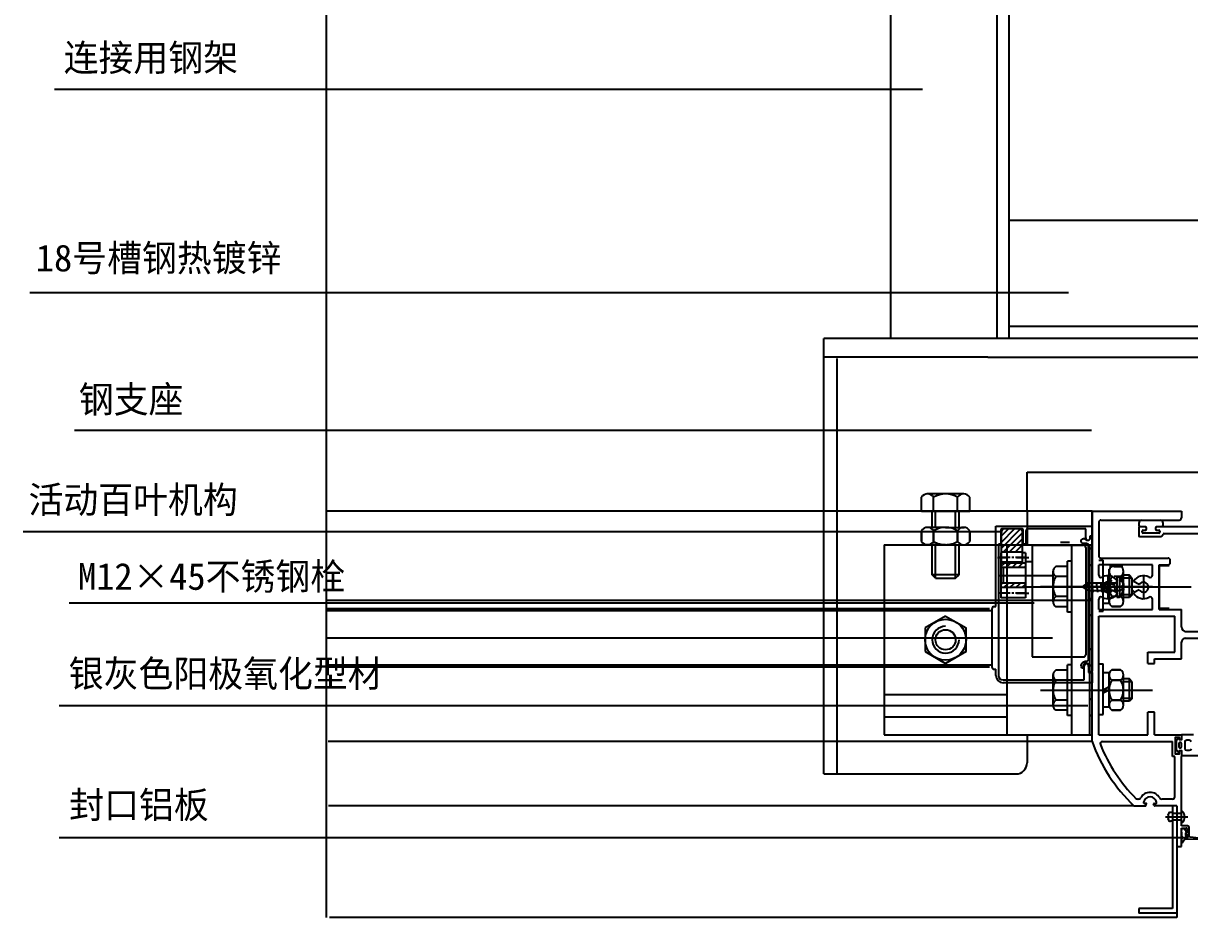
# Model space of a CAD drawing. Header units: metres. Extents: x 3126 to 4218, y 1417 to 2872.
# Drawn here: x 3190 to 3711, y 1983 to 2383 of the extents above; entities that cross this region are included whole.
import ezdxf

# ---------------------------------------------------------------- set-up
doc = ezdxf.new("R2010")
doc.units = ezdxf.units.M
for name, color, linetype in [('1', 1, 'Continuous'), ('10', 1, 'Continuous'), ('3', 5, 'Continuous'), ('4', 4, 'Continuous'), ('CASTFIX', 1, 'Continuous'), ('DIM', 4, 'Continuous'), ('GOMMA', 3, 'Continuous'), ('H', 4, 'Continuous'), ('五金件', 1, 'Continuous'), ('型材', 1, 'Continuous'), ('点划线', 1, 'Continuous')]:
    doc.layers.add(name, color=color, linetype=linetype)

msp = doc.modelspace()

# ---------------------------------------------------------------- hatches: boundary and pattern name
at = {"layer": 'DIM'}
h = msp.add_hatch(dxfattribs=at)
h.set_pattern_fill('ANSI37', scale=5)
h.paths.add_polyline_path([(3666.6, 2064.49), (3667.6, 2064.49), (3667.6, 2106.99), (3666.6, 2106.99)])
h.paths.add_polyline_path([(3666.6, 2106.99), (3667.6, 2106.99), (3667.6, 2149.49), (3666.6, 2149.49)])
at = {"layer": 'H'}
h = msp.add_hatch(dxfattribs=at)
h.set_pattern_fill('ANSI31', scale=0.6)
h.paths.add_polyline_path([(3628.05, 2156.59), (3627.05, 2155.59), (3627.05, 2146.29), (3636.55, 2146.29), (3636.55, 2155.59), (3635.55, 2156.59)])
h = msp.add_hatch(dxfattribs=at)
h.set_pattern_fill('ANSI31', scale=0.6)
h.paths.add_polyline_path([(3626.8, 2132.29), (3626.8, 2130.29), (3637.8, 2130.29), (3637.8, 2132.29)])
h.paths.add_polyline_path([(3626.8, 2141.29), (3626.8, 2139.29), (3637.8, 2139.29), (3637.8, 2141.29)])

# ---------------------------------------------------------------- linework, layer by layer
for p, q in [((3577.6, 2241.65), (3577.6, 2461.07)), ((3630.6, 2241.65), (3630.6, 2461.07)), ((3630.6, 2294.65), (3797.97, 2294.65)), ((3638.6, 2181.99), (3789.97, 2181.99)), ((3667.6, 2164.49), (3325.16, 2164.49)), ((3667.6, 2164.49), (3667.6, 2104.49)), ((3624.6, 2121.79), (3624.6, 2157.79)), ((3624.6, 2157.79), (3667.6, 2157.79)), ((3626.8, 2156.09), (3626.8, 2149.79)), ((3628.05, 2156.59), (3627.05, 2155.59)), ((3627.05, 2141.79), (3627.05, 2155.59)), ((3636.3, 2156.59), (3627.3, 2156.59)), ((3636.55, 2155.59), (3635.55, 2156.59)), ((3636.55, 2141.79), (3636.55, 2155.59)), ((3636.8, 2149.79), (3636.8, 2156.09)), ((3638, 2155.59), (3638, 2149.79)), ((3664.8, 2156.59), (3639, 2156.59)), ((3664.8, 2152.49), (3664.8, 2156.59)), ((3667.6, 2157.79), (3667.6, 2153.29)), ((3626.8, 2149.79), (3625.8, 2149.79)), ((3625.8, 2149.79), (3625.8, 2090.99)), ((3638, 2149.79), (3636.8, 2149.79)), ((3653.57, 2150.61), (3657.6, 2150.61)), ((3666.8, 2153.29), (3666.8, 2152.49)), ((3667.6, 2153.29), (3666.8, 2153.29)), ((3627.05, 2145.79), (3626.8, 2145.79)), ((3626.8, 2145.79), (3626.8, 2125.79)), ((3627.05, 2146.29), (3636.55, 2146.29)), ((3637.8, 2145.79), (3636.55, 2145.79)), ((3637.8, 2145.79), (3637.8, 2125.79)), ((3640.8, 2149.29), (3663.8, 2149.29)), ((3640.8, 2149.29), (3640.8, 2099.29)), ((3664.8, 2148.29), (3664.8, 2100.29)), ((3625.35, 2143.79), (3629.97, 2143.79)), ((3631.05, 2143.79), (3625.56, 2143.79)), ((3637.8, 2141.29), (3626.8, 2141.29)), ((3637.8, 2139.29), (3626.8, 2139.29)), ((3627.05, 2141.79), (3636.55, 2141.79)), ((3627.8, 2139.29), (3627.8, 2132.29)), ((3632.6, 2143.79), (3631.76, 2143.79)), ((3638.01, 2143.79), (3633.38, 2143.79)), ((3633.88, 2143.79), (3639.37, 2143.79)), ((3640.8, 2141.79), (3637.8, 2141.79)), ((3702.1, 2139.99), (3697.6, 2139.99)), ((3697.6, 2139.99), (3697.6, 2120.99)), ((3697.6, 2139.99), (3697.6, 2120.99)), ((3697.6, 2139.99), (3697.6, 2120.99)), ((3697.6, 2139.99), (3697.6, 2120.99)), ((3626.35, 2135.79), (3649.65, 2135.79)), ((3674.61, 2135.64), (3674.61, 2125.34)), ((3690.59, 2135.64), (3690.59, 2125.34)), ((3637.8, 2132.29), (3626.8, 2132.29)), ((3637.8, 2130.29), (3626.8, 2130.29)), ((3711.93, 2130.49), (3636.8, 2130.49)), ((3644.59, 2130.83), (3694.7, 2130.83)), ((3676.56, 2131.62), (3679.07, 2133.06)), ((3676.56, 2129.36), (3679.07, 2127.91)), ((3688.64, 2131.62), (3686.13, 2133.06)), ((3688.64, 2129.36), (3686.13, 2127.91)), ((3667.6, 2124.49), (3325.16, 2124.49)), ((3667.6, 2124.49), (3325.16, 2124.49)), ((3631.05, 2127.79), (3625.56, 2127.79)), ((3637.8, 2125.79), (3626.8, 2125.79)), ((3632.6, 2127.79), (3631.76, 2127.79)), ((3638.01, 2127.79), (3633.38, 2127.79)), ((3633.88, 2127.79), (3639.37, 2127.79)), ((3621.8, 2120.79), (3325.49, 2120.79)), ((3622.8, 2119.99), (3325.49, 2119.99)), ((3622.8, 2120.79), (3622.8, 2094.79)), ((3623.8, 2121.79), (3624.6, 2121.79)), ((3702.1, 2120.99), (3697.6, 2120.99)), ((3325.58, 2107.79), (3649.93, 2107.79)), ((3640.8, 2099.29), (3663.8, 2099.29)), ((3622.8, 2095.59), (3325.67, 2095.59)), ((3621.8, 2094.79), (3325.68, 2094.79)), ((3623.8, 2093.79), (3624.6, 2093.79)), ((3624.6, 2090.99), (3624.6, 2093.79)), ((3664.1, 2088.99), (3664.1, 2095.29)), ((3666.1, 2095.29), (3666.1, 2092.29)), ((3666.1, 2092.29), (3667.6, 2092.29)), ((3667.6, 2092.29), (3667.6, 2087.79)), ((3627.8, 2088.99), (3664.1, 2088.99)), ((3667.6, 2087.79), (3627.8, 2087.79)), ((3644.59, 2084.49), (3694.7, 2084.49)), ((3667.6, 2061.49), (3325.92, 2061.49)), ((3686.31, 2032.75), (3326.13, 2032.75)), ((3703.6, 2032.75), (3703.6, 1986.75)), ((3705.6, 2020.49), (3705.6, 1982.75)), ((3705.6, 1982.75), (3326.5, 1982.75)), ((3688.6, 1986.75), (3688.6, 1984.75)), ((3703.6, 1986.75), (3688.6, 1986.75)), ((3705.6, 1984.75), (3688.6, 1984.75))]:
    msp.add_line(p, q)
for centre, radius, start, end in [((3627.3, 2156.09), 0.5, 90, 180), ((3636.3, 2156.09), 0.5, 0, 90), ((3639, 2155.59), 1, 90, 180), ((3665.8, 2152.49), 1, 180, 0), ((3663.8, 2148.29), 1, 0, 90), ((3671.6, 2135.85), 1, 180, 299.29), ((3674.61, 2130.49), 5.15, 30, 119.29), ((3690.59, 2130.49), 5.15, 60.71, 150), ((3693.6, 2135.85), 1, 240.71, 0), ((3674.61, 2130.49), 2.25, 30, 330), ((3690.59, 2130.49), 2.25, 210, 150), ((3671.6, 2125.12), 1, 60.71, 180), ((3674.61, 2130.49), 5.15, 240.71, 330), ((3690.59, 2130.49), 5.15, 210, 299.29), ((3693.6, 2125.12), 1, 0, 119.29), ((3623.8, 2120.79), 1, 90, 180), ((3663.8, 2100.29), 1, 270, 0), ((3623.8, 2094.79), 1, 180, 270), ((3665.1, 2095.29), 1, 0, 180), ((3627.8, 2090.99), 3.2, 180, 270), ((3627.8, 2090.99), 2, 180, 270)]:
    msp.add_arc(centre, radius, start, end)
at = {"layer": '1'}
for p, q in [((3325.02, 2866.45), (3325.02, 1982.71)), ((3625.1, 2241.65), (3625.1, 2461.07)), ((3630.6, 2247.15), (3797.97, 2247.15)), ((3667.6, 2061.49), (3667.6, 2164.49)), ((3688.47, 2156.95), (3688.47, 2153.65)), ((3691.47, 2157.45), (3688.97, 2157.45)), ((3689.97, 2155.15), (3689.97, 2155.55)), ((3690.47, 2156.05), (3691.47, 2156.05)), ((3691.97, 2156.55), (3691.97, 2156.95)), ((3695.97, 2156.95), (3695.97, 2156.55)), ((3719.97, 2157.45), (3696.47, 2157.45)), ((3696.47, 2156.05), (3697.47, 2156.05)), ((3697.97, 2155.55), (3697.97, 2155.15)), ((3688.97, 2153.15), (3698.42, 2153.15)), ((3697.47, 2154.65), (3690.47, 2154.65)), ((3699.85, 2154.45), (3723.04, 2154.45)), ((3670.6, 2135.85), (3670.6, 2140.49)), ((3697.6, 2120.49), (3697.6, 2140.49)), ((3670.6, 2120.49), (3670.6, 2125.12)), ((3694.6, 2120.49), (3694.6, 2125.12)), ((3670.6, 2086.85), (3670.6, 2117.49)), ((3692.6, 2096.44), (3692.6, 2101.49)), ((3670.6, 2064.49), (3670.6, 2086.85)), ((3692.6, 2064.49), (3692.6, 2074.61))]:
    msp.add_line(p, q, dxfattribs=at)
for centre, radius, start, end in [((3688.97, 2156.95), 0.5, 90, 180), ((3690.47, 2155.55), 0.5, 90, 180), ((3690.47, 2155.15), 0.5, 180, 270), ((3691.47, 2156.95), 0.5, 0, 90), ((3691.47, 2156.55), 0.5, 270, 0), ((3696.47, 2156.95), 0.5, 90, 180), ((3696.47, 2156.55), 0.5, 180, 270), ((3697.47, 2155.55), 0.5, 0, 90), ((3697.47, 2155.15), 0.5, 270, 0), ((3688.97, 2153.65), 0.5, 180, 270), ((3698.11, 2154.42), 1.3, 283.76, 344.83), ((3699.85, 2153.95), 0.5, 90, 164.83)]:
    msp.add_arc(centre, radius, start, end, dxfattribs=at)
at = {"layer": '10'}
for p, q in [((3591.81, 2353.11), (3203.48, 2353.11)), ((3657.07, 2262.18), (3192.53, 2262.18)), ((3667.3, 2200.51), (3212.39, 2200.51)), ((3627.57, 2155.28), (3189.55, 2155.28)), ((3641.75, 2123.42), (3210.09, 2123.42)), ((3665.79, 2077.49), (3205.61, 2077.49)), ((3710.62, 2018.46), (3205.61, 2018.46))]:
    msp.add_line(p, q, dxfattribs=at)
at = {"layer": '3'}
for p, q in [((3685.6, 2134.58), (3681.66, 2134.58)), ((3685.6, 2134.58), (3684.35, 2135.83)), ((3686.6, 2128.24), (3685.35, 2129.49))]:
    msp.add_line(p, q, dxfattribs=at)
at = {"layer": '4'}
for p, q in [((3547.6, 2164.49), (3547.6, 2241.65)), ((3800.97, 2241.65), (3547.6, 2241.65)), ((3620.97, 2233.33), (3547.6, 2233.33)), ((3620.97, 2233.33), (3880.97, 2233.33)), ((3553.6, 2164.49), (3553.6, 2232.76)), ((3638.6, 2164.49), (3638.6, 2181.99)), ((3667.6, 2164.49), (3707.6, 2164.49)), ((3671.6, 2160.49), (3706.6, 2160.49)), ((3707.6, 2164.49), (3707.6, 2161.49)), ((3670.6, 2159.49), (3670.6, 2144.49)), ((3694.6, 2140.49), (3670.6, 2140.49)), ((3671.6, 2143.49), (3701.6, 2143.49)), ((3694.6, 2135.85), (3694.6, 2140.49)), ((3697.6, 2140.49), (3701.6, 2140.49)), ((3702.6, 2141.49), (3702.6, 2142.49)), ((3670.6, 2120.49), (3694.6, 2120.49)), ((3697.6, 2120.49), (3707.6, 2120.49)), ((3707.6, 2112.73), (3707.6, 2120.49)), ((3670.6, 2117.49), (3704.6, 2117.49)), ((3704.6, 2101.49), (3704.6, 2117.49)), ((3709.31, 2110.75), (3726, 2110.75)), ((3707.6, 2098.49), (3707.6, 2105.99)), ((3709.27, 2107.75), (3725.96, 2107.75)), ((3692.6, 2101.49), (3704.6, 2101.49)), ((3695.6, 2096.44), (3695.6, 2098.49)), ((3695.6, 2098.49), (3707.6, 2098.49)), ((3692.6, 2096.44), (3695.6, 2096.44)), ((3695.6, 2074.61), (3692.6, 2074.61)), ((3695.6, 2064.49), (3695.6, 2074.61)), ((3670.6, 2064.49), (3692.6, 2064.49)), ((3672.27, 2061.49), (3703.6, 2061.49)), ((3695.6, 2064.49), (3707.6, 2064.49)), ((3703.6, 2054.71), (3703.6, 2061.49)), ((3704.6, 2054.71), (3703.6, 2054.71)), ((3704.6, 2036.75), (3704.6, 2054.71)), ((3707.6, 2023.78), (3707.6, 2054.71)), ((3688.44, 2035.75), (3687.95, 2035.75)), ((3703.6, 2035.75), (3698.76, 2035.75)), ((3686.31, 2032.75), (3691.55, 2032.75)), ((3691.85, 2033.75), (3691.18, 2033.75)), ((3691.73, 2032.86), (3692.03, 2033.46)), ((3695.47, 2032.86), (3695.17, 2033.46)), ((3695.35, 2033.75), (3696.02, 2033.75)), ((3705.6, 2032.75), (3695.65, 2032.75)), ((3705.6, 2032.75), (3705.6, 2014.49)), ((3710.3, 2023.78), (3707.6, 2023.78)), ((3707.6, 2014.49), (3707.6, 2022.78)), ((3707.6, 2022.78), (3709.7, 2022.78)), ((3709.62, 2020.7), (3710.42, 2019.03)), ((3710.1, 2020.7), (3709.62, 2020.7)), ((3710.1, 2022.38), (3710.1, 2020.7)), ((3711.1, 2019.03), (3711.1, 2022.98)), ((3705.6, 2014.49), (3707.6, 2014.49)), ((3709.17, 2017.77), (3707.99, 2016.05)), ((3710.42, 2019.03), (3711.1, 2019.03))]:
    msp.add_line(p, q, dxfattribs=at)
msp.add_lwpolyline([(3706, 2064.49), (3707.6, 2064.49), (3707.6, 2062.52), (3706.8, 2062.31), (3706.8, 2063.29), (3704.8, 2063.29), (3704.8, 2055.91), (3706.8, 2055.91), (3706.8, 2057.51), (3707.6, 2057.29), (3707.6, 2054.71)], dxfattribs=at)
for centre, radius, start, end in [((3671.6, 2159.49), 1, 90, 180), ((3706.6, 2161.49), 1, 270, 0), ((3671.6, 2144.49), 1, 180, 270), ((3701.6, 2142.49), 1, 0, 90), ((3701.6, 2141.49), 1, 270, 0), ((3709.6, 2112.73), 2, 180, 270), ((3709.72, 2105.68), 2.12, 102.08, 178.71), ((3738.54, 2087.21), 75.46, 199.93, 226.2), ((3672.27, 2060.49), 1, 90, 201.96), ((3738.54, 2087.21), 72.46, 201.96, 224.93), ((3687.95, 2036.75), 1, 224.93, 270), ((3688.44, 2036.75), 1, 270, 329.83), ((3693.6, 2033.75), 4.97, 30.17, 149.83), ((3693.6, 2033.75), 2.97, 11.68, 168.32), ((3698.76, 2036.75), 1, 210.17, 270), ((3703.6, 2036.71), 1, 270, 0), ((3691.18, 2034.25), 0.5, 168.32, 270), ((3691.55, 2032.95), 0.2, 270, 333.43), ((3691.85, 2033.55), 0.2, 333.43, 90), ((3695.35, 2033.55), 0.2, 90, 206.57), ((3695.65, 2032.95), 0.2, 206.57, 270), ((3696.02, 2034.25), 0.5, 270, 11.68), ((3709.7, 2022.38), 0.4, 360, 90), ((3710.3, 2022.98), 0.8, 360, 90), ((3707.81, 2016.23), 0.26, 160.23, 315)]:
    msp.add_arc(centre, radius, start, end, dxfattribs=at)
at = {"layer": 'CASTFIX'}
for p, q in [((3678.69, 2135.09), (3678.69, 2126.09)), ((3678.69, 2135.09), (3679.94, 2135.09)), ((3679.94, 2135.09), (3679.94, 2126.09)), ((3660.35, 2130.59), (3687.02, 2130.59)), ((3665.47, 2132.34), (3663.26, 2130.59)), ((3663.26, 2130.59), (3665.95, 2128.84)), ((3665.42, 2132.79), (3666.02, 2128.28)), ((3678.69, 2132.34), (3665.47, 2132.34)), ((3678.69, 2128.84), (3665.95, 2128.84)), ((3667.42, 2132.79), (3668.02, 2128.28)), ((3669.42, 2132.79), (3670.02, 2128.28)), ((3671.42, 2132.79), (3672.02, 2128.28)), ((3673.42, 2132.79), (3674.02, 2128.28)), ((3675.42, 2132.79), (3676.02, 2128.28)), ((3677.42, 2132.79), (3678.02, 2128.28)), ((3680.94, 2131.09), (3681.69, 2131.29)), ((3680.94, 2131.09), (3680.94, 2130.09)), ((3680.94, 2130.09), (3681.69, 2129.89)), ((3681.69, 2132.09), (3681.69, 2131.29)), ((3681.69, 2129.89), (3681.69, 2129.09)), ((3678.69, 2126.09), (3679.94, 2126.09))]:
    msp.add_line(p, q, dxfattribs=at)
for centre, start, end in [((3678.84, 2132.45), 352.98, 67.54), ((3678.84, 2128.74), 292.46, 7.02)]:
    msp.add_arc(centre, 2.87, start, end, dxfattribs=at)
at = {"layer": 'DIM'}
for p, q in [((3591.32, 2164.49), (3591.32, 2170.71)), ((3610.29, 2172.21), (3593.76, 2172.21)), ((3596.71, 2164.49), (3596.71, 2170.71)), ((3607.49, 2164.49), (3607.49, 2170.71)), ((3612.89, 2164.49), (3612.89, 2170.71)), ((3547.6, 2046.99), (3547.6, 2164.49)), ((3553.6, 2046.99), (3553.6, 2164.49)), ((3591.32, 2164.49), (3612.89, 2164.49)), ((3596.1, 2157.21), (3596.1, 2164.49)), ((3596.1, 2164.49), (3608.1, 2164.49)), ((3597.6, 2157.21), (3597.6, 2164.49)), ((3606.6, 2157.21), (3606.6, 2164.49)), ((3608.1, 2157.21), (3608.1, 2164.49)), ((3638.6, 2164.49), (3638.6, 2149.49)), ((3591.32, 2150.99), (3591.32, 2155.71)), ((3591.32, 2155.71), (3591.32, 2150.99)), ((3602.1, 2157.21), (3593.76, 2157.21)), ((3596.71, 2155.71), (3596.71, 2150.99)), ((3596.71, 2150.99), (3596.71, 2155.71)), ((3602.1, 2157.21), (3610.44, 2157.21)), ((3607.49, 2150.99), (3607.49, 2155.71)), ((3607.49, 2155.71), (3607.49, 2150.99)), ((3612.89, 2155.71), (3612.89, 2150.99)), ((3612.89, 2150.99), (3612.89, 2155.71)), ((3574.6, 2149.49), (3667.6, 2149.49)), ((3574.6, 2149.49), (3574.6, 2064.49)), ((3602.1, 2149.49), (3592.88, 2149.49)), ((3596.1, 2135.99), (3596.1, 2149.49)), ((3597.6, 2134.49), (3597.6, 2149.49)), ((3602.1, 2149.49), (3611.33, 2149.49)), ((3606.6, 2134.49), (3606.6, 2149.49)), ((3608.1, 2135.99), (3608.1, 2149.49)), ((3629.6, 2064.49), (3629.6, 2149.49)), ((3658.6, 2064.49), (3658.6, 2149.49)), ((3666.6, 2064.49), (3666.6, 2149.49)), ((3656.61, 2139.75), (3651.42, 2139.75)), ((3658.61, 2142.14), (3656.61, 2142.14)), ((3656.61, 2119.39), (3656.61, 2142.14)), ((3670.6, 2142.58), (3672.6, 2142.58)), ((3672.6, 2119.83), (3672.6, 2142.58)), ((3679.41, 2139.81), (3675.48, 2139.81)), ((3677.48, 2139.81), (3681.41, 2139.81)), ((3608.1, 2135.99), (3596.1, 2135.99)), ((3597.6, 2134.49), (3596.1, 2135.99)), ((3597.6, 2134.49), (3606.6, 2134.49)), ((3606.6, 2134.49), (3608.1, 2135.99)), ((3650.17, 2123.94), (3650.17, 2137.71)), ((3656.61, 2135.26), (3651.42, 2135.26)), ((3675.23, 2123.14), (3675.23, 2138.51)), ((3681.41, 2135.32), (3677.48, 2135.32)), ((3681.66, 2124), (3681.66, 2137.78)), ((3681.66, 2124), (3681.66, 2137.78)), ((3684.35, 2135.83), (3681.66, 2135.83)), ((3684.35, 2125.83), (3684.35, 2135.83)), ((3685.6, 2127.08), (3685.6, 2134.58)), ((3675.19, 2132.25), (3672.57, 2130.83)), ((3675.19, 2130.83), (3672.57, 2129.4)), ((3675.23, 2132.18), (3672.6, 2132.18)), ((3676.48, 2128.98), (3680.41, 2128.98)), ((3656.61, 2126.27), (3651.42, 2126.27)), ((3680.41, 2126.33), (3676.48, 2126.33)), ((3685.6, 2127.08), (3681.66, 2127.08)), ((3684.35, 2125.83), (3681.66, 2125.83)), ((3685.6, 2127.08), (3684.35, 2125.83)), ((3656.61, 2121.77), (3651.42, 2121.77)), ((3658.61, 2119.39), (3656.61, 2119.39)), ((3670.6, 2119.83), (3672.6, 2119.83)), ((3675.23, 2123.14), (3672.6, 2123.14)), ((3680.41, 2121.84), (3676.48, 2121.84)), ((3676.48, 2121.84), (3680.41, 2121.84)), ((3602.1, 2117.55), (3592.95, 2112.25)), ((3602.1, 2117.55), (3611.26, 2112.25)), ((3592.95, 2112.25), (3592.95, 2101.73)), ((3611.26, 2101.73), (3611.26, 2112.25)), ((3592.95, 2101.73), (3602.1, 2096.43)), ((3611.26, 2101.73), (3602.1, 2096.43)), ((3656.61, 2093.41), (3651.42, 2093.41)), ((3656.61, 2073.05), (3656.61, 2095.8)), ((3658.61, 2095.8), (3656.61, 2095.8)), ((3670.6, 2096.24), (3672.6, 2096.24)), ((3672.6, 2073.49), (3672.6, 2096.24)), ((3675.23, 2092.18), (3672.6, 2092.18)), ((3675.23, 2076.8), (3675.23, 2092.18)), ((3676.48, 2093.48), (3680.41, 2093.48)), ((3680.41, 2093.48), (3676.48, 2093.48)), ((3650.17, 2077.6), (3650.17, 2091.38)), ((3656.61, 2088.92), (3651.42, 2088.92)), ((3680.41, 2088.98), (3676.48, 2088.98)), ((3676.48, 2088.98), (3680.41, 2088.98)), ((3681.66, 2077.67), (3681.66, 2091.44)), ((3681.66, 2077.67), (3681.66, 2091.44)), ((3684.35, 2089.49), (3681.66, 2089.49)), ((3685.6, 2088.24), (3681.66, 2088.24)), ((3684.35, 2079.49), (3684.35, 2089.49)), ((3685.6, 2088.24), (3684.35, 2089.49)), ((3685.6, 2080.74), (3685.6, 2088.24)), ((3574.6, 2082.49), (3629.6, 2082.49)), ((3675.23, 2085.91), (3672.6, 2084.49)), ((3675.23, 2084.49), (3672.6, 2083.07)), ((3656.61, 2079.93), (3651.42, 2079.93)), ((3675.23, 2076.8), (3672.6, 2076.8)), ((3676.48, 2079.99), (3680.41, 2079.99)), ((3680.41, 2079.99), (3676.48, 2079.99)), ((3685.6, 2080.74), (3681.66, 2080.74)), ((3684.35, 2079.49), (3681.66, 2079.49)), ((3685.6, 2080.74), (3684.35, 2079.49)), ((3574.6, 2072.49), (3629.6, 2072.49)), ((3656.61, 2075.44), (3651.42, 2075.44)), ((3658.61, 2073.05), (3656.61, 2073.05)), ((3670.6, 2073.49), (3672.6, 2073.49)), ((3676.48, 2075.5), (3680.41, 2075.5)), ((3680.41, 2075.5), (3676.48, 2075.5)), ((3574.6, 2064.49), (3667.6, 2064.49)), ((3638.6, 2064.49), (3638.6, 2051.99)), ((3547.6, 2046.99), (3633.6, 2046.99))]:
    msp.add_line(p, q, dxfattribs=at)
for radius in [9.15, 4.5]:
    msp.add_circle((3602.1, 2106.99), radius, dxfattribs=at)
for centre, radius, start, end in [((3594.01, 2169.06), 3.16, 31.49, 148.51), ((3602.1, 2161.77), 10.44, 58.91, 121.09), ((3610.19, 2169.04), 3.17, 31.77, 148.23), ((3594.01, 2154.06), 3.16, 31.49, 148.51), ((3602.1, 2146.77), 10.44, 90, 121.09), ((3602.1, 2146.77), 10.44, 58.91, 90), ((3610.19, 2154.06), 3.16, 31.49, 148.51), ((3594.01, 2152.64), 3.16, 211.49, 328.51), ((3602.1, 2159.93), 10.44, 238.91, 270), ((3602.1, 2159.93), 10.44, 270, 301.09), ((3610.19, 2152.64), 3.16, 211.49, 328.51), ((3652.8, 2137.5), 2.63, 121.49, 238.51), ((3677.87, 2137.57), 2.64, 121.77, 238.23), ((3679.02, 2137.57), 2.64, 301.77, 58.23), ((3679.02, 2137.57), 2.64, 301.77, 58.23), ((3658.87, 2130.76), 8.7, 148.91, 211.09), ((3683.93, 2130.83), 8.7, 148.91, 211.09), ((3672.96, 2130.83), 8.7, 328.91, 31.09), ((3677.85, 2131.23), 2.63, 121.49, 238.51), ((3679.04, 2131.23), 2.63, 301.49, 58.51), ((3652.81, 2124.02), 2.64, 121.77, 238.23), ((3677.87, 2124.09), 2.64, 121.77, 238.23), ((3679.02, 2124.09), 2.64, 301.77, 58.23), ((3602.1, 2106.99), 6, 90, 0), ((3652.8, 2091.16), 2.63, 121.49, 238.51), ((3677.85, 2091.23), 2.63, 121.49, 238.51), ((3679.04, 2091.23), 2.63, 301.49, 58.51), ((3658.87, 2084.42), 8.7, 148.91, 211.09), ((3683.93, 2084.49), 8.7, 148.91, 211.09), ((3672.96, 2084.49), 8.7, 328.91, 31.09), ((3652.81, 2077.68), 2.64, 121.77, 238.23), ((3677.87, 2077.75), 2.64, 121.77, 238.23), ((3679.02, 2077.75), 2.64, 301.77, 58.23), ((3633.6, 2051.99), 5, 270, 0)]:
    msp.add_arc(centre, radius, start, end, dxfattribs=at)
at = {"layer": 'GOMMA'}
for p, q in [((3707.93, 2018.41), (3707.57, 2021.81)), ((3708.96, 2022.34), (3709.95, 2021.03)), ((3709.84, 2020.74), (3709.49, 2020.65)), ((3709.49, 2020.65), (3709.49, 2019.64)), ((3707.57, 2016.32), (3707.93, 2018.41)), ((3716.79, 2017.61), (3709.17, 2017.77)), ((3710.1, 2019), (3716.79, 2018.25))]:
    msp.add_line(p, q, dxfattribs=at)
for points in [[(3713.02, 2064.49), (3707.6, 2064.49), (3707.6, 2062.24), (3706.8, 2062.24), (3706.63, 2062.89, 0.58), (3706.29, 2062.98), (3705.2, 2061.84), (3705.2, 2057.84), (3706.29, 2056.7, 0.58), (3706.63, 2056.79), (3706.8, 2057.44), (3707.6, 2057.44), (3707.6, 2055.24), (3715.02, 2055.24)], [(3711.91, 2058.24, -0.41), (3711.11, 2057.44), (3710, 2057.44, -0.41), (3709.2, 2058.24), (3709.2, 2061.44, -0.41), (3710, 2062.24), (3711.11, 2062.24, -0.41), (3711.91, 2061.44)]]:
    msp.add_lwpolyline(points, format="xyb", dxfattribs=at)
msp.add_lwpolyline([(3706.4, 2059.04, 0.41), (3706.8, 2058.64), (3707.2, 2058.64, 0.41), (3707.6, 2059.04), (3707.6, 2060.64, 0.41), (3707.2, 2061.04), (3706.8, 2061.04, 0.41), (3706.4, 2060.64)], format="xyb", close=True, dxfattribs=at)
for centre, radius, start, end in [((3690.3, 2158.7), 1.83, 107.54, 223.37), ((3697.64, 2158.7), 1.83, 316.63, 72.46), ((3708.33, 2021.9), 0.77, 35.05, 186.19), ((3710.13, 2019.64), 0.64, 180, 267.3), ((3709.79, 2020.93), 0.19, 285, 32.83)]:
    msp.add_arc(centre, radius, start, end, dxfattribs=at)
at = {"layer": '五金件'}
for p, q in [((3703.6, 2029.69), (3702.76, 2029.78)), ((3708.07, 2030.24), (3707.6, 2030.24)), ((3703.6, 2025.88), (3702.76, 2025.8)), ((3707.46, 2029.25), (3703.6, 2029.25)), ((3707.46, 2026.25), (3703.6, 2026.25)), ((3708.07, 2025.24), (3707.6, 2025.24))]:
    msp.add_line(p, q, dxfattribs=at)
for centre, radius, start, end in [((3702.66, 2028.79), 1, 84.09, 179.95), ((3705.58, 2027.74), 3.53, 314.86, 45.14), ((3696.12, 2027.13), 5.78, 6.79, 16.64), ((3695.51, 2028.53), 6.39, 344.19, 353.55), ((3702.66, 2026.79), 1, 180.05, 275.91)]:
    msp.add_arc(centre, radius, start, end, dxfattribs=at)
at = {"layer": '型材'}
msp.add_lwpolyline([(3666.8, 2152.49), (3666.8, 2153.29), (3667.6, 2153.29), (3667.6, 2093.19, -0.41), (3667.1, 2092.69), (3666.98, 2092.69, -0.36), (3666.49, 2093.1), (3666.1, 2095.29, 1.16), (3663.75, 2094.94, -0.69), (3663.02, 2094.37, -0.58), (3665.04, 2097.39, 0.43), (3666.1, 2098.38), (3666.1, 2148.99, 0.41), (3665.1, 2149.99), (3663.8, 2149.99, -0.41), (3662.8, 2150.99), (3662.8, 2151.49), (3663.43, 2152.13, -0.36), (3664.69, 2151.91, 0.7), (3666.8, 2152.69)], format="xyb", close=True, dxfattribs=at)
at = {"layer": '点划线'}
msp.add_line((3700.44, 2027.75), (3710.47, 2027.75), dxfattribs=at)

# ---------------------------------------------------------------- texts
at = {"layer": '4', "char_height": 12, "attachment_point": 1}
for s, insert in [('连接用钢架', (3207.61, 2373.26)), ('18号槽钢热镀锌', (3195.11, 2283.71)), ('钢支座', (3214.38, 2220.47)), ('活动百叶机构', (3191.87, 2175.62)), ('M12×45不锈钢栓', (3213.97, 2141.32)), ('银灰色阳极氧化型材', (3209.87, 2097.88)), ('封口铝板', (3210.08, 2039.16))]:
    msp.add_mtext(s, dxfattribs=dict(at, insert=insert))

doc.saveas('drawing.dxf')
